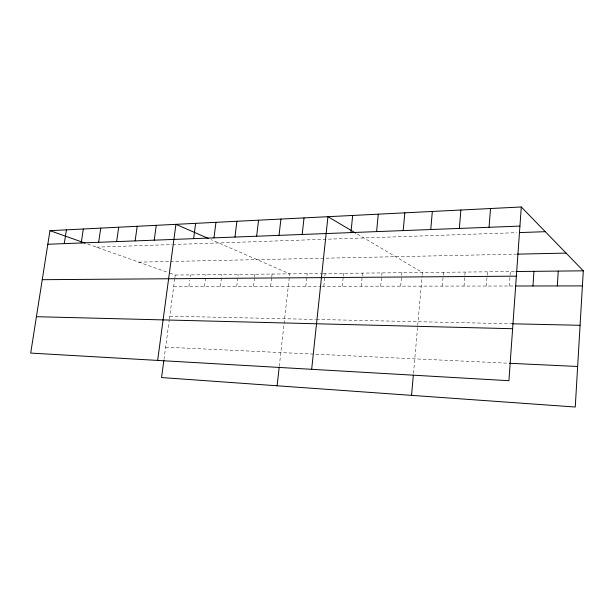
<?xml version="1.0" encoding="UTF-8"?>
<svg xmlns="http://www.w3.org/2000/svg" width="614" height="614" viewBox="0 0 614 614"><rect width="100%" height="100%" fill="white"/><g stroke="black" fill="none" stroke-linecap="round" stroke-linejoin="round"><path stroke-width="0.46" stroke-dasharray="3.07 2.3" d="M509.298 286.009L510.341 271.588M486.326 286.04L487.416 271.818M464.007 286.07L465.136 272.056M442.303 286.101L443.469 272.278M413.491 373.404L417.65 326.333M417.727 325.405L422.087 276.131M422.163 275.218L422.401 272.493L356.588 233.619M400.666 286.155L401.579 276.292M401.656 275.394L401.909 272.708M380.688 286.185L381.954 272.915M361.232 286.208L362.16 276.853M362.252 275.916L362.529 273.115M342.282 286.231L343.226 276.998M343.326 276.077L343.61 273.307M323.816 286.262L324.783 277.144M324.883 276.231L325.174 273.499M305.826 286.285L307.2 273.683M279.278 366.366L289.685 273.867L211.024 239.613M270.667 286.331L271.649 277.827M271.756 276.883L272.086 274.051M253.49 286.354L254.488 277.958M254.595 277.021L254.933 274.228M236.743 286.377L238.201 274.397M220.403 286.4L221.877 274.565M204.462 286.423L205.959 274.734M188.905 286.439L189.718 280.222M190.179 276.668L190.409 274.895M163.984 359.482L169.272 319.825M169.387 318.919L174.767 278.564M174.883 277.681L175.236 275.049L168.934 272.816M96.482 247.15L171.843 244.556M172.78 244.525L516.658 232.675M138.764 262.132L169.441 261.487M170.377 261.464L516.412 254.15M175.236 275.049L322.335 273.529M323.279 273.522L515.062 271.534M173.716 286.462L320.976 286.262M321.92 286.262L514.033 286.001M169.756 316.195L315.542 319.426M316.486 319.449L512.283 323.793M165.626 347.163L508.507 363.235M87.741 244.057L168.036 272.501"/><path stroke-width="0.92" d="M521.286 206.979L508.922 380.703L30.7 353.088L49.957 230.672L521.286 206.979L583.3 270.828L575.257 407.021L161.574 377.556L163.861 360.426M557.312 285.947L558.256 271.089M532.952 285.978L533.95 271.342M489.066 227.28L490.509 208.522M459.364 228.423L460.876 210.011M430.752 229.529L432.333 211.446M411.549 395.362L413.329 375.223M403.183 230.588L404.826 212.835M376.589 231.608L378.285 214.163M350.924 232.599L352.674 215.453M311.666 369.313L327.937 216.696L355.775 233.143M302.188 234.471L304.03 217.901M277.098 385.784L279.178 367.287M279.04 235.362L280.913 219.06M256.644 236.221L258.555 220.188M234.962 237.058L236.904 221.278M213.971 237.864L215.944 222.329M193.633 238.646L195.628 223.35M157.652 360.418L175.934 224.34L208.476 238.508M154.221 240.166L156.271 225.33M135.134 240.895L137.198 226.29M116.614 241.609L118.702 227.218M98.654 242.3L100.75 228.124M81.209 242.975L83.327 228.999M64.278 243.628L66.404 229.851M47.823 244.257L519.928 226.098M519.521 232.576L545.286 231.685M517.372 254.135L566.085 253.106M516.006 271.526L583.3 270.828M42.243 279.7L516.359 276.162M515.921 286.001L582.41 285.909M512.283 323.793L580.084 325.297M36.426 316.701L512.621 328.72M509.466 363.281L577.651 366.474M49.957 230.672L85.123 243.129"/></g></svg>
